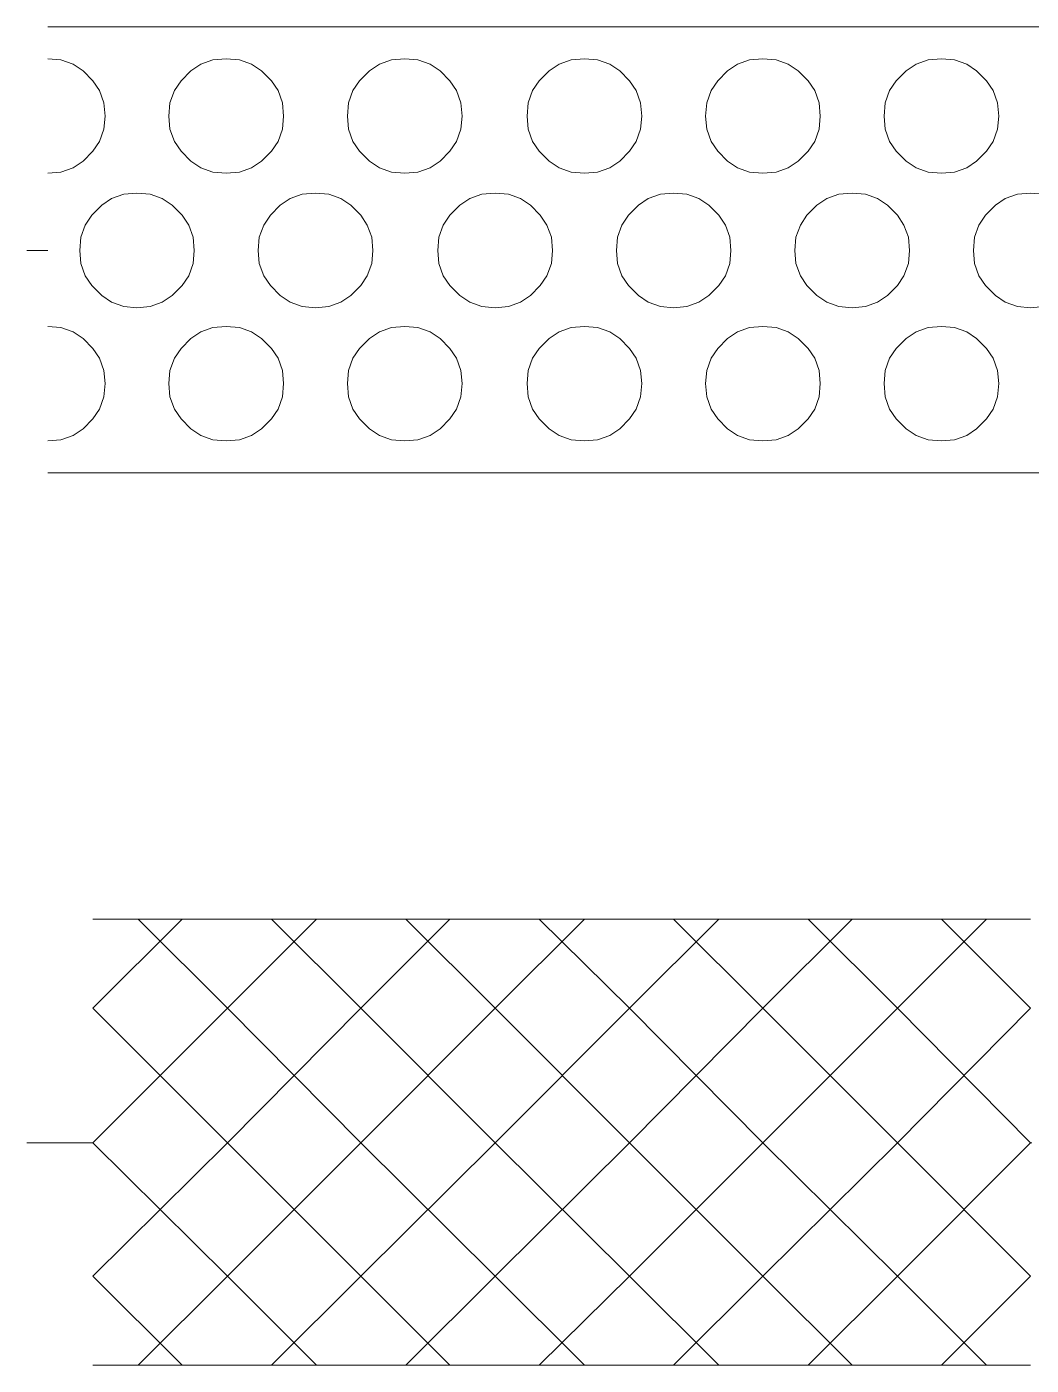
# Model space of a CAD drawing. Header units: inches. Extents: x 47316 to 59086, y 3141 to 11743.
# Drawn here: x 50332.7 to 50343.96, y 4917.82 to 4932.83 of the extents above; entities that cross this region are included whole.
import ezdxf

# ---------------------------------------------------------------- set-up
doc = ezdxf.new("R2010")
doc.units = ezdxf.units.IN
doc.header["$MEASUREMENT"] = 0
doc.layers.add('_BLACK_HOLE', color=7, linetype='Continuous')

msp = doc.modelspace()

# ---------------------------------------------------------------- linework, layer by layer
at = {"layer": '_BLACK_HOLE', "lineweight": 0}
for p, q in [((50332.93, 4932.829), (50333.931, 4932.829)), ((50333.931, 4932.829), (50334.932, 4932.829)), ((50334.932, 4932.829), (50335.932, 4932.829)), ((50335.932, 4932.829), (50336.933, 4932.829)), ((50336.933, 4932.829), (50337.946, 4932.829)), ((50337.946, 4932.829), (50338.946, 4932.829)), ((50338.946, 4932.829), (50339.947, 4932.829)), ((50339.947, 4932.829), (50340.948, 4932.829)), ((50340.948, 4932.829), (50341.948, 4932.829)), ((50341.948, 4932.829), (50342.949, 4932.829)), ((50342.949, 4932.829), (50343.949, 4932.829)), ((50343.949, 4932.829), (50344.95, 4932.829)), ((50333.079, 4932.458), (50332.93, 4932.471)), ((50333.214, 4932.409), (50333.079, 4932.458)), ((50333.326, 4932.335), (50333.214, 4932.409)), ((50334.647, 4932.409), (50334.536, 4932.335)), ((50334.783, 4932.458), (50334.647, 4932.409)), ((50334.932, 4932.471), (50334.783, 4932.458)), ((50335.08, 4932.458), (50334.932, 4932.471)), ((50335.216, 4932.409), (50335.08, 4932.458)), ((50335.327, 4932.335), (50335.216, 4932.409)), ((50336.649, 4932.409), (50336.537, 4932.335)), ((50336.785, 4932.458), (50336.649, 4932.409)), ((50336.933, 4932.471), (50336.785, 4932.458)), ((50337.081, 4932.458), (50336.933, 4932.471)), ((50337.217, 4932.409), (50337.081, 4932.458)), ((50337.328, 4932.335), (50337.217, 4932.409)), ((50338.662, 4932.409), (50338.551, 4932.335)), ((50338.798, 4932.458), (50338.662, 4932.409)), ((50338.946, 4932.471), (50338.798, 4932.458)), ((50339.095, 4932.458), (50338.946, 4932.471)), ((50339.23, 4932.409), (50339.095, 4932.458)), ((50339.342, 4932.335), (50339.23, 4932.409)), ((50340.663, 4932.409), (50340.552, 4932.335)), ((50340.799, 4932.458), (50340.663, 4932.409)), ((50340.948, 4932.471), (50340.799, 4932.458)), ((50341.096, 4932.458), (50340.948, 4932.471)), ((50341.232, 4932.409), (50341.096, 4932.458)), ((50341.343, 4932.335), (50341.232, 4932.409)), ((50342.665, 4932.409), (50342.553, 4932.335)), ((50342.801, 4932.458), (50342.665, 4932.409)), ((50342.949, 4932.471), (50342.801, 4932.458)), ((50343.097, 4932.458), (50342.949, 4932.471)), ((50343.233, 4932.409), (50343.097, 4932.458)), ((50343.344, 4932.335), (50343.233, 4932.409)), ((50333.437, 4932.224), (50333.326, 4932.335)), ((50333.511, 4932.113), (50333.437, 4932.224)), ((50334.425, 4932.224), (50334.351, 4932.113)), ((50334.536, 4932.335), (50334.425, 4932.224)), ((50335.438, 4932.224), (50335.327, 4932.335)), ((50335.512, 4932.113), (50335.438, 4932.224)), ((50336.426, 4932.224), (50336.352, 4932.113)), ((50336.537, 4932.335), (50336.426, 4932.224)), ((50337.439, 4932.224), (50337.328, 4932.335)), ((50337.513, 4932.113), (50337.439, 4932.224)), ((50338.44, 4932.224), (50338.366, 4932.113)), ((50338.551, 4932.335), (50338.44, 4932.224)), ((50339.453, 4932.224), (50339.342, 4932.335)), ((50339.527, 4932.113), (50339.453, 4932.224)), ((50340.441, 4932.224), (50340.367, 4932.113)), ((50340.552, 4932.335), (50340.441, 4932.224)), ((50341.454, 4932.224), (50341.343, 4932.335)), ((50341.528, 4932.113), (50341.454, 4932.224)), ((50342.442, 4932.224), (50342.368, 4932.113)), ((50342.553, 4932.335), (50342.442, 4932.224)), ((50343.455, 4932.224), (50343.344, 4932.335)), ((50343.529, 4932.113), (50343.455, 4932.224)), ((50333.56, 4931.977), (50333.511, 4932.113)), ((50334.351, 4932.113), (50334.301, 4931.977)), ((50335.562, 4931.977), (50335.512, 4932.113)), ((50336.352, 4932.113), (50336.303, 4931.977)), ((50337.563, 4931.977), (50337.513, 4932.113)), ((50338.366, 4932.113), (50338.316, 4931.977)), ((50339.576, 4931.977), (50339.527, 4932.113)), ((50340.367, 4932.113), (50340.318, 4931.977)), ((50341.578, 4931.977), (50341.528, 4932.113)), ((50342.368, 4932.113), (50342.319, 4931.977)), ((50343.579, 4931.977), (50343.529, 4932.113)), ((50333.573, 4931.828), (50333.56, 4931.977)), ((50334.301, 4931.977), (50334.289, 4931.828)), ((50335.574, 4931.828), (50335.562, 4931.977)), ((50336.303, 4931.977), (50336.29, 4931.828)), ((50337.575, 4931.828), (50337.563, 4931.977)), ((50338.316, 4931.977), (50338.304, 4931.828)), ((50339.589, 4931.828), (50339.576, 4931.977)), ((50340.318, 4931.977), (50340.305, 4931.828)), ((50341.59, 4931.828), (50341.578, 4931.977)), ((50342.319, 4931.977), (50342.306, 4931.828)), ((50343.591, 4931.828), (50343.579, 4931.977)), ((50333.56, 4931.68), (50333.573, 4931.828)), ((50334.289, 4931.828), (50334.301, 4931.68)), ((50335.562, 4931.68), (50335.574, 4931.828)), ((50336.29, 4931.828), (50336.303, 4931.68)), ((50337.563, 4931.68), (50337.575, 4931.828)), ((50338.304, 4931.828), (50338.316, 4931.68)), ((50339.576, 4931.68), (50339.589, 4931.828)), ((50340.305, 4931.828), (50340.318, 4931.68)), ((50341.578, 4931.68), (50341.59, 4931.828)), ((50342.306, 4931.828), (50342.319, 4931.68)), ((50343.579, 4931.68), (50343.591, 4931.828)), ((50333.511, 4931.544), (50333.56, 4931.68)), ((50334.301, 4931.68), (50334.351, 4931.544)), ((50335.512, 4931.544), (50335.562, 4931.68)), ((50336.303, 4931.68), (50336.352, 4931.544)), ((50337.513, 4931.544), (50337.563, 4931.68)), ((50338.316, 4931.68), (50338.366, 4931.544)), ((50339.527, 4931.544), (50339.576, 4931.68)), ((50340.318, 4931.68), (50340.367, 4931.544)), ((50341.528, 4931.544), (50341.578, 4931.68)), ((50342.319, 4931.68), (50342.368, 4931.544)), ((50343.529, 4931.544), (50343.579, 4931.68)), ((50333.437, 4931.433), (50333.511, 4931.544)), ((50334.351, 4931.544), (50334.425, 4931.433)), ((50335.438, 4931.433), (50335.512, 4931.544)), ((50336.352, 4931.544), (50336.426, 4931.433)), ((50337.439, 4931.433), (50337.513, 4931.544)), ((50338.366, 4931.544), (50338.44, 4931.433)), ((50339.453, 4931.433), (50339.527, 4931.544)), ((50340.367, 4931.544), (50340.441, 4931.433)), ((50341.454, 4931.433), (50341.528, 4931.544)), ((50342.368, 4931.544), (50342.442, 4931.433)), ((50343.455, 4931.433), (50343.529, 4931.544)), ((50333.214, 4931.248), (50333.326, 4931.322)), ((50333.326, 4931.322), (50333.437, 4931.433)), ((50334.425, 4931.433), (50334.536, 4931.322)), ((50334.536, 4931.322), (50334.647, 4931.248)), ((50335.216, 4931.248), (50335.327, 4931.322)), ((50335.327, 4931.322), (50335.438, 4931.433)), ((50336.426, 4931.433), (50336.537, 4931.322)), ((50336.537, 4931.322), (50336.649, 4931.248)), ((50337.217, 4931.248), (50337.328, 4931.322)), ((50337.328, 4931.322), (50337.439, 4931.433)), ((50338.44, 4931.433), (50338.551, 4931.322)), ((50338.551, 4931.322), (50338.662, 4931.248)), ((50339.23, 4931.248), (50339.342, 4931.322)), ((50339.342, 4931.322), (50339.453, 4931.433)), ((50340.441, 4931.433), (50340.552, 4931.322)), ((50340.552, 4931.322), (50340.663, 4931.248)), ((50341.232, 4931.248), (50341.343, 4931.322)), ((50341.343, 4931.322), (50341.454, 4931.433)), ((50342.442, 4931.433), (50342.553, 4931.322)), ((50342.553, 4931.322), (50342.665, 4931.248)), ((50343.233, 4931.248), (50343.344, 4931.322)), ((50343.344, 4931.322), (50343.455, 4931.433)), ((50332.93, 4931.186), (50333.079, 4931.198)), ((50333.079, 4931.198), (50333.214, 4931.248)), ((50334.647, 4931.248), (50334.783, 4931.198)), ((50334.783, 4931.198), (50334.932, 4931.186)), ((50334.932, 4931.186), (50335.08, 4931.198)), ((50335.08, 4931.198), (50335.216, 4931.248)), ((50336.649, 4931.248), (50336.785, 4931.198)), ((50336.785, 4931.198), (50336.933, 4931.186)), ((50336.933, 4931.186), (50337.081, 4931.198)), ((50337.081, 4931.198), (50337.217, 4931.248)), ((50338.662, 4931.248), (50338.798, 4931.198)), ((50338.798, 4931.198), (50338.946, 4931.186)), ((50338.946, 4931.186), (50339.095, 4931.198)), ((50339.095, 4931.198), (50339.23, 4931.248)), ((50340.663, 4931.248), (50340.799, 4931.198)), ((50340.799, 4931.198), (50340.948, 4931.186)), ((50340.948, 4931.186), (50341.096, 4931.198)), ((50341.096, 4931.198), (50341.232, 4931.248)), ((50342.665, 4931.248), (50342.801, 4931.198)), ((50342.801, 4931.198), (50342.949, 4931.186)), ((50342.949, 4931.186), (50343.097, 4931.198)), ((50343.097, 4931.198), (50343.233, 4931.248)), ((50333.647, 4930.902), (50333.536, 4930.828)), ((50333.783, 4930.951), (50333.647, 4930.902)), ((50333.931, 4930.964), (50333.783, 4930.951)), ((50334.079, 4930.951), (50333.931, 4930.964)), ((50334.215, 4930.902), (50334.079, 4930.951)), ((50334.326, 4930.828), (50334.215, 4930.902)), ((50335.648, 4930.902), (50335.537, 4930.828)), ((50335.784, 4930.951), (50335.648, 4930.902)), ((50335.932, 4930.964), (50335.784, 4930.951)), ((50336.08, 4930.951), (50335.932, 4930.964)), ((50336.216, 4930.902), (50336.08, 4930.951)), ((50336.327, 4930.828), (50336.216, 4930.902)), ((50337.662, 4930.902), (50337.55, 4930.828)), ((50337.797, 4930.951), (50337.662, 4930.902)), ((50337.946, 4930.964), (50337.797, 4930.951)), ((50338.094, 4930.951), (50337.946, 4930.964)), ((50338.23, 4930.902), (50338.094, 4930.951)), ((50338.341, 4930.828), (50338.23, 4930.902)), ((50339.663, 4930.902), (50339.552, 4930.828)), ((50339.799, 4930.951), (50339.663, 4930.902)), ((50339.947, 4930.964), (50339.799, 4930.951)), ((50340.095, 4930.951), (50339.947, 4930.964)), ((50340.231, 4930.902), (50340.095, 4930.951)), ((50340.342, 4930.828), (50340.231, 4930.902)), ((50341.664, 4930.902), (50341.553, 4930.828)), ((50341.8, 4930.951), (50341.664, 4930.902)), ((50341.948, 4930.964), (50341.8, 4930.951)), ((50342.096, 4930.951), (50341.948, 4930.964)), ((50342.232, 4930.902), (50342.096, 4930.951)), ((50342.343, 4930.828), (50342.232, 4930.902)), ((50343.665, 4930.902), (50343.554, 4930.828)), ((50343.801, 4930.951), (50343.665, 4930.902)), ((50343.949, 4930.964), (50343.801, 4930.951)), ((50344.098, 4930.951), (50343.949, 4930.964)), ((50333.424, 4930.717), (50333.35, 4930.605)), ((50333.536, 4930.828), (50333.424, 4930.717)), ((50334.437, 4930.717), (50334.326, 4930.828)), ((50334.512, 4930.605), (50334.437, 4930.717)), ((50335.426, 4930.717), (50335.352, 4930.605)), ((50335.537, 4930.828), (50335.426, 4930.717)), ((50336.439, 4930.717), (50336.327, 4930.828)), ((50336.513, 4930.605), (50336.439, 4930.717)), ((50337.439, 4930.717), (50337.365, 4930.605)), ((50337.55, 4930.828), (50337.439, 4930.717)), ((50338.452, 4930.717), (50338.341, 4930.828)), ((50338.526, 4930.605), (50338.452, 4930.717)), ((50339.44, 4930.717), (50339.366, 4930.605)), ((50339.552, 4930.828), (50339.44, 4930.717)), ((50340.453, 4930.717), (50340.342, 4930.828)), ((50340.528, 4930.605), (50340.453, 4930.717)), ((50341.442, 4930.717), (50341.368, 4930.605)), ((50341.553, 4930.828), (50341.442, 4930.717)), ((50342.455, 4930.717), (50342.343, 4930.828)), ((50342.529, 4930.605), (50342.455, 4930.717)), ((50343.443, 4930.717), (50343.369, 4930.605)), ((50343.554, 4930.828), (50343.443, 4930.717)), ((50333.35, 4930.605), (50333.301, 4930.47)), ((50334.561, 4930.47), (50334.512, 4930.605)), ((50335.352, 4930.605), (50335.302, 4930.47)), ((50336.562, 4930.47), (50336.513, 4930.605)), ((50337.365, 4930.605), (50337.316, 4930.47)), ((50338.576, 4930.47), (50338.526, 4930.605)), ((50339.366, 4930.605), (50339.317, 4930.47)), ((50340.577, 4930.47), (50340.528, 4930.605)), ((50341.368, 4930.605), (50341.318, 4930.47)), ((50342.578, 4930.47), (50342.529, 4930.605)), ((50343.369, 4930.605), (50343.319, 4930.47)), ((50333.301, 4930.47), (50333.289, 4930.321)), ((50334.573, 4930.321), (50334.561, 4930.47)), ((50335.302, 4930.47), (50335.29, 4930.321)), ((50336.574, 4930.321), (50336.562, 4930.47)), ((50337.316, 4930.47), (50337.303, 4930.321)), ((50338.588, 4930.321), (50338.576, 4930.47)), ((50339.317, 4930.47), (50339.305, 4930.321)), ((50340.589, 4930.321), (50340.577, 4930.47)), ((50341.318, 4930.47), (50341.306, 4930.321)), ((50342.591, 4930.321), (50342.578, 4930.47)), ((50343.319, 4930.47), (50343.307, 4930.321)), ((50332.696, 4930.321), (50332.93, 4930.321)), ((50333.289, 4930.321), (50333.301, 4930.173)), ((50334.561, 4930.173), (50334.573, 4930.321)), ((50335.29, 4930.321), (50335.302, 4930.173)), ((50336.562, 4930.173), (50336.574, 4930.321)), ((50337.303, 4930.321), (50337.316, 4930.173)), ((50338.576, 4930.173), (50338.588, 4930.321)), ((50339.305, 4930.321), (50339.317, 4930.173)), ((50340.577, 4930.173), (50340.589, 4930.321)), ((50341.306, 4930.321), (50341.318, 4930.173)), ((50342.578, 4930.173), (50342.591, 4930.321)), ((50343.307, 4930.321), (50343.319, 4930.173)), ((50333.301, 4930.173), (50333.35, 4930.037)), ((50334.512, 4930.037), (50334.561, 4930.173)), ((50335.302, 4930.173), (50335.352, 4930.037)), ((50336.513, 4930.037), (50336.562, 4930.173)), ((50337.316, 4930.173), (50337.365, 4930.037)), ((50338.526, 4930.037), (50338.576, 4930.173)), ((50339.317, 4930.173), (50339.366, 4930.037)), ((50340.528, 4930.037), (50340.577, 4930.173)), ((50341.318, 4930.173), (50341.368, 4930.037)), ((50342.529, 4930.037), (50342.578, 4930.173)), ((50343.319, 4930.173), (50343.369, 4930.037)), ((50333.35, 4930.037), (50333.424, 4929.926)), ((50334.437, 4929.926), (50334.512, 4930.037)), ((50335.352, 4930.037), (50335.426, 4929.926)), ((50336.439, 4929.926), (50336.513, 4930.037)), ((50337.365, 4930.037), (50337.439, 4929.926)), ((50338.452, 4929.926), (50338.526, 4930.037)), ((50339.366, 4930.037), (50339.44, 4929.926)), ((50340.453, 4929.926), (50340.528, 4930.037)), ((50341.368, 4930.037), (50341.442, 4929.926)), ((50342.455, 4929.926), (50342.529, 4930.037)), ((50343.369, 4930.037), (50343.443, 4929.926)), ((50333.424, 4929.926), (50333.536, 4929.815)), ((50333.536, 4929.815), (50333.647, 4929.741)), ((50334.215, 4929.741), (50334.326, 4929.815)), ((50334.326, 4929.815), (50334.437, 4929.926)), ((50335.426, 4929.926), (50335.537, 4929.815)), ((50335.537, 4929.815), (50335.648, 4929.741)), ((50336.216, 4929.741), (50336.327, 4929.815)), ((50336.327, 4929.815), (50336.439, 4929.926)), ((50337.439, 4929.926), (50337.55, 4929.815)), ((50337.55, 4929.815), (50337.662, 4929.741)), ((50338.23, 4929.741), (50338.341, 4929.815)), ((50338.341, 4929.815), (50338.452, 4929.926)), ((50339.44, 4929.926), (50339.552, 4929.815)), ((50339.552, 4929.815), (50339.663, 4929.741)), ((50340.231, 4929.741), (50340.342, 4929.815)), ((50340.342, 4929.815), (50340.453, 4929.926)), ((50341.442, 4929.926), (50341.553, 4929.815)), ((50341.553, 4929.815), (50341.664, 4929.741)), ((50342.232, 4929.741), (50342.343, 4929.815)), ((50342.343, 4929.815), (50342.455, 4929.926)), ((50343.443, 4929.926), (50343.554, 4929.815)), ((50343.554, 4929.815), (50343.665, 4929.741)), ((50333.647, 4929.741), (50333.783, 4929.691)), ((50333.783, 4929.691), (50333.931, 4929.679)), ((50333.931, 4929.679), (50334.079, 4929.691)), ((50334.079, 4929.691), (50334.215, 4929.741)), ((50335.648, 4929.741), (50335.784, 4929.691)), ((50335.784, 4929.691), (50335.932, 4929.679)), ((50335.932, 4929.679), (50336.08, 4929.691)), ((50336.08, 4929.691), (50336.216, 4929.741)), ((50337.662, 4929.741), (50337.797, 4929.691)), ((50337.797, 4929.691), (50337.946, 4929.679)), ((50337.946, 4929.679), (50338.094, 4929.691)), ((50338.094, 4929.691), (50338.23, 4929.741)), ((50339.663, 4929.741), (50339.799, 4929.691)), ((50339.799, 4929.691), (50339.947, 4929.679)), ((50339.947, 4929.679), (50340.095, 4929.691)), ((50340.095, 4929.691), (50340.231, 4929.741)), ((50341.664, 4929.741), (50341.8, 4929.691)), ((50341.8, 4929.691), (50341.948, 4929.679)), ((50341.948, 4929.679), (50342.096, 4929.691)), ((50342.096, 4929.691), (50342.232, 4929.741)), ((50343.665, 4929.741), (50343.801, 4929.691)), ((50343.801, 4929.691), (50343.949, 4929.679)), ((50343.949, 4929.679), (50344.098, 4929.691)), ((50333.079, 4929.457), (50332.93, 4929.469)), ((50333.214, 4929.407), (50333.079, 4929.457)), ((50333.326, 4929.333), (50333.214, 4929.407)), ((50334.647, 4929.407), (50334.536, 4929.333)), ((50334.783, 4929.457), (50334.647, 4929.407)), ((50334.932, 4929.469), (50334.783, 4929.457)), ((50335.08, 4929.457), (50334.932, 4929.469)), ((50335.216, 4929.407), (50335.08, 4929.457)), ((50335.327, 4929.333), (50335.216, 4929.407)), ((50336.649, 4929.407), (50336.537, 4929.333)), ((50336.785, 4929.457), (50336.649, 4929.407)), ((50336.933, 4929.469), (50336.785, 4929.457)), ((50337.081, 4929.457), (50336.933, 4929.469)), ((50337.217, 4929.407), (50337.081, 4929.457)), ((50337.328, 4929.333), (50337.217, 4929.407)), ((50338.662, 4929.407), (50338.551, 4929.333)), ((50338.798, 4929.457), (50338.662, 4929.407)), ((50338.946, 4929.469), (50338.798, 4929.457)), ((50339.095, 4929.457), (50338.946, 4929.469)), ((50339.23, 4929.407), (50339.095, 4929.457)), ((50339.342, 4929.333), (50339.23, 4929.407)), ((50340.663, 4929.407), (50340.552, 4929.333)), ((50340.799, 4929.457), (50340.663, 4929.407)), ((50340.948, 4929.469), (50340.799, 4929.457)), ((50341.096, 4929.457), (50340.948, 4929.469)), ((50341.232, 4929.407), (50341.096, 4929.457)), ((50341.343, 4929.333), (50341.232, 4929.407)), ((50342.665, 4929.407), (50342.553, 4929.333)), ((50342.801, 4929.457), (50342.665, 4929.407)), ((50342.949, 4929.469), (50342.801, 4929.457)), ((50343.097, 4929.457), (50342.949, 4929.469)), ((50343.233, 4929.407), (50343.097, 4929.457)), ((50343.344, 4929.333), (50343.233, 4929.407)), ((50333.437, 4929.222), (50333.326, 4929.333)), ((50333.511, 4929.111), (50333.437, 4929.222)), ((50334.425, 4929.222), (50334.351, 4929.111)), ((50334.536, 4929.333), (50334.425, 4929.222)), ((50335.438, 4929.222), (50335.327, 4929.333)), ((50335.512, 4929.111), (50335.438, 4929.222)), ((50336.426, 4929.222), (50336.352, 4929.111)), ((50336.537, 4929.333), (50336.426, 4929.222)), ((50337.439, 4929.222), (50337.328, 4929.333)), ((50337.513, 4929.111), (50337.439, 4929.222)), ((50338.44, 4929.222), (50338.366, 4929.111)), ((50338.551, 4929.333), (50338.44, 4929.222)), ((50339.453, 4929.222), (50339.342, 4929.333)), ((50339.527, 4929.111), (50339.453, 4929.222)), ((50340.441, 4929.222), (50340.367, 4929.111)), ((50340.552, 4929.333), (50340.441, 4929.222)), ((50341.454, 4929.222), (50341.343, 4929.333)), ((50341.528, 4929.111), (50341.454, 4929.222)), ((50342.442, 4929.222), (50342.368, 4929.111)), ((50342.553, 4929.333), (50342.442, 4929.222)), ((50343.455, 4929.222), (50343.344, 4929.333)), ((50343.529, 4929.111), (50343.455, 4929.222)), ((50333.56, 4928.975), (50333.511, 4929.111)), ((50334.351, 4929.111), (50334.301, 4928.975)), ((50335.562, 4928.975), (50335.512, 4929.111)), ((50336.352, 4929.111), (50336.303, 4928.975)), ((50337.563, 4928.975), (50337.513, 4929.111)), ((50338.366, 4929.111), (50338.316, 4928.975)), ((50339.576, 4928.975), (50339.527, 4929.111)), ((50340.367, 4929.111), (50340.318, 4928.975)), ((50341.578, 4928.975), (50341.528, 4929.111)), ((50342.368, 4929.111), (50342.319, 4928.975)), ((50343.579, 4928.975), (50343.529, 4929.111)), ((50333.573, 4928.827), (50333.56, 4928.975)), ((50334.301, 4928.975), (50334.289, 4928.827)), ((50335.574, 4928.827), (50335.562, 4928.975)), ((50336.303, 4928.975), (50336.29, 4928.827)), ((50337.575, 4928.827), (50337.563, 4928.975)), ((50338.316, 4928.975), (50338.304, 4928.827)), ((50339.589, 4928.827), (50339.576, 4928.975)), ((50340.318, 4928.975), (50340.305, 4928.827)), ((50341.59, 4928.827), (50341.578, 4928.975)), ((50342.319, 4928.975), (50342.306, 4928.827)), ((50343.591, 4928.827), (50343.579, 4928.975)), ((50333.56, 4928.678), (50333.573, 4928.827)), ((50334.289, 4928.827), (50334.301, 4928.678)), ((50335.562, 4928.678), (50335.574, 4928.827)), ((50336.29, 4928.827), (50336.303, 4928.678)), ((50337.563, 4928.678), (50337.575, 4928.827)), ((50338.304, 4928.827), (50338.316, 4928.678)), ((50339.576, 4928.678), (50339.589, 4928.827)), ((50340.305, 4928.827), (50340.318, 4928.678)), ((50341.578, 4928.678), (50341.59, 4928.827)), ((50342.306, 4928.827), (50342.319, 4928.678)), ((50343.579, 4928.678), (50343.591, 4928.827)), ((50333.511, 4928.542), (50333.56, 4928.678)), ((50334.301, 4928.678), (50334.351, 4928.542)), ((50335.512, 4928.542), (50335.562, 4928.678)), ((50336.303, 4928.678), (50336.352, 4928.542)), ((50337.513, 4928.542), (50337.563, 4928.678)), ((50338.316, 4928.678), (50338.366, 4928.542)), ((50339.527, 4928.542), (50339.576, 4928.678)), ((50340.318, 4928.678), (50340.367, 4928.542)), ((50341.528, 4928.542), (50341.578, 4928.678)), ((50342.319, 4928.678), (50342.368, 4928.542)), ((50343.529, 4928.542), (50343.579, 4928.678)), ((50333.437, 4928.431), (50333.511, 4928.542)), ((50334.351, 4928.542), (50334.425, 4928.431)), ((50335.438, 4928.431), (50335.512, 4928.542)), ((50336.352, 4928.542), (50336.426, 4928.431)), ((50337.439, 4928.431), (50337.513, 4928.542)), ((50338.366, 4928.542), (50338.44, 4928.431)), ((50339.453, 4928.431), (50339.527, 4928.542)), ((50340.367, 4928.542), (50340.441, 4928.431)), ((50341.454, 4928.431), (50341.528, 4928.542)), ((50342.368, 4928.542), (50342.442, 4928.431)), ((50343.455, 4928.431), (50343.529, 4928.542)), ((50333.214, 4928.246), (50333.326, 4928.32)), ((50333.326, 4928.32), (50333.437, 4928.431)), ((50334.425, 4928.431), (50334.536, 4928.32)), ((50334.536, 4928.32), (50334.647, 4928.246)), ((50335.216, 4928.246), (50335.327, 4928.32)), ((50335.327, 4928.32), (50335.438, 4928.431)), ((50336.426, 4928.431), (50336.537, 4928.32)), ((50336.537, 4928.32), (50336.649, 4928.246)), ((50337.217, 4928.246), (50337.328, 4928.32)), ((50337.328, 4928.32), (50337.439, 4928.431)), ((50338.44, 4928.431), (50338.551, 4928.32)), ((50338.551, 4928.32), (50338.662, 4928.246)), ((50339.23, 4928.246), (50339.342, 4928.32)), ((50339.342, 4928.32), (50339.453, 4928.431)), ((50340.441, 4928.431), (50340.552, 4928.32)), ((50340.552, 4928.32), (50340.663, 4928.246)), ((50341.232, 4928.246), (50341.343, 4928.32)), ((50341.343, 4928.32), (50341.454, 4928.431)), ((50342.442, 4928.431), (50342.553, 4928.32)), ((50342.553, 4928.32), (50342.665, 4928.246)), ((50343.233, 4928.246), (50343.344, 4928.32)), ((50343.344, 4928.32), (50343.455, 4928.431)), ((50332.93, 4928.184), (50333.079, 4928.197)), ((50333.079, 4928.197), (50333.214, 4928.246)), ((50334.647, 4928.246), (50334.783, 4928.197)), ((50334.783, 4928.197), (50334.932, 4928.184)), ((50334.932, 4928.184), (50335.08, 4928.197)), ((50335.08, 4928.197), (50335.216, 4928.246)), ((50336.649, 4928.246), (50336.785, 4928.197)), ((50336.785, 4928.197), (50336.933, 4928.184)), ((50336.933, 4928.184), (50337.081, 4928.197)), ((50337.081, 4928.197), (50337.217, 4928.246)), ((50338.662, 4928.246), (50338.798, 4928.197)), ((50338.798, 4928.197), (50338.946, 4928.184)), ((50338.946, 4928.184), (50339.095, 4928.197)), ((50339.095, 4928.197), (50339.23, 4928.246)), ((50340.663, 4928.246), (50340.799, 4928.197)), ((50340.799, 4928.197), (50340.948, 4928.184)), ((50340.948, 4928.184), (50341.096, 4928.197)), ((50341.096, 4928.197), (50341.232, 4928.246)), ((50342.665, 4928.246), (50342.801, 4928.197)), ((50342.801, 4928.197), (50342.949, 4928.184)), ((50342.949, 4928.184), (50343.097, 4928.197)), ((50343.097, 4928.197), (50343.233, 4928.246)), ((50333.931, 4927.826), (50332.93, 4927.826)), ((50334.932, 4927.826), (50333.931, 4927.826)), ((50335.932, 4927.826), (50334.932, 4927.826)), ((50336.933, 4927.826), (50335.932, 4927.826)), ((50337.946, 4927.826), (50336.933, 4927.826)), ((50338.946, 4927.826), (50337.946, 4927.826)), ((50339.947, 4927.826), (50338.946, 4927.826)), ((50340.948, 4927.826), (50339.947, 4927.826)), ((50341.948, 4927.826), (50340.948, 4927.826)), ((50342.949, 4927.826), (50341.948, 4927.826)), ((50343.949, 4927.826), (50342.949, 4927.826)), ((50344.95, 4927.826), (50343.949, 4927.826)), ((50333.437, 4922.823), (50334.944, 4922.823)), ((50334.437, 4922.823), (50333.437, 4921.822)), ((50334.944, 4921.822), (50333.943, 4922.823)), ((50334.944, 4922.823), (50336.439, 4922.823)), ((50335.944, 4922.823), (50334.944, 4921.822)), ((50336.439, 4921.822), (50335.438, 4922.823)), ((50336.439, 4922.823), (50337.946, 4922.823)), ((50337.439, 4922.823), (50336.439, 4921.822)), ((50337.946, 4921.822), (50336.945, 4922.823)), ((50337.946, 4922.823), (50339.453, 4922.823)), ((50338.946, 4922.823), (50337.946, 4921.822)), ((50339.453, 4921.822), (50338.44, 4922.823)), ((50339.453, 4922.823), (50340.948, 4922.823)), ((50340.453, 4922.823), (50339.453, 4921.822)), ((50340.948, 4921.822), (50339.947, 4922.823)), ((50340.948, 4922.823), (50342.455, 4922.823)), ((50341.948, 4922.823), (50340.948, 4921.822)), ((50342.455, 4921.822), (50341.454, 4922.823)), ((50342.455, 4922.823), (50343.949, 4922.823)), ((50343.455, 4922.823), (50342.455, 4921.822)), ((50343.949, 4921.822), (50342.949, 4922.823)), ((50333.437, 4920.315), (50334.944, 4921.822)), ((50333.437, 4921.822), (50334.944, 4920.315)), ((50334.944, 4920.315), (50336.439, 4921.822)), ((50334.944, 4921.822), (50336.439, 4920.315)), ((50336.439, 4920.315), (50337.946, 4921.822)), ((50336.439, 4921.822), (50337.946, 4920.315)), ((50337.946, 4920.315), (50339.453, 4921.822)), ((50337.946, 4921.822), (50339.453, 4920.315)), ((50339.453, 4920.315), (50340.948, 4921.822)), ((50339.453, 4921.822), (50340.948, 4920.315)), ((50340.948, 4920.315), (50342.455, 4921.822)), ((50340.948, 4921.822), (50342.455, 4920.315)), ((50342.455, 4920.315), (50343.949, 4921.822)), ((50342.455, 4921.822), (50343.949, 4920.315)), ((50332.696, 4920.315), (50333.437, 4920.315)), ((50334.944, 4918.82), (50333.437, 4920.315)), ((50334.944, 4920.315), (50333.437, 4918.82)), ((50336.439, 4918.82), (50334.944, 4920.315)), ((50336.439, 4920.315), (50334.944, 4918.82)), ((50337.946, 4918.82), (50336.439, 4920.315)), ((50337.946, 4920.315), (50336.439, 4918.82)), ((50339.453, 4918.82), (50337.946, 4920.315)), ((50339.453, 4920.315), (50337.946, 4918.82)), ((50340.948, 4918.82), (50339.453, 4920.315)), ((50340.948, 4920.315), (50339.453, 4918.82)), ((50342.455, 4918.82), (50340.948, 4920.315)), ((50342.455, 4920.315), (50340.948, 4918.82)), ((50343.949, 4918.82), (50342.455, 4920.315)), ((50343.949, 4920.315), (50342.455, 4918.82)), ((50343.949, 4920.315), (50343.962, 4920.315)), ((50333.437, 4918.82), (50334.437, 4917.82)), ((50333.943, 4917.82), (50334.944, 4918.82)), ((50334.944, 4918.82), (50335.944, 4917.82)), ((50335.438, 4917.82), (50336.439, 4918.82)), ((50336.439, 4918.82), (50337.439, 4917.82)), ((50336.945, 4917.82), (50337.946, 4918.82)), ((50337.946, 4918.82), (50338.946, 4917.82)), ((50338.44, 4917.82), (50339.453, 4918.82)), ((50339.453, 4918.82), (50340.453, 4917.82)), ((50339.947, 4917.82), (50340.948, 4918.82)), ((50340.948, 4918.82), (50341.948, 4917.82)), ((50341.454, 4917.82), (50342.455, 4918.82)), ((50342.455, 4918.82), (50343.455, 4917.82)), ((50342.949, 4917.82), (50343.949, 4918.82)), ((50334.944, 4917.82), (50333.437, 4917.82)), ((50336.439, 4917.82), (50334.944, 4917.82)), ((50337.946, 4917.82), (50336.439, 4917.82)), ((50339.453, 4917.82), (50337.946, 4917.82)), ((50340.948, 4917.82), (50339.453, 4917.82)), ((50342.455, 4917.82), (50340.948, 4917.82)), ((50343.949, 4917.82), (50342.455, 4917.82))]:
    msp.add_line(p, q, dxfattribs=at)

doc.saveas('drawing.dxf')
